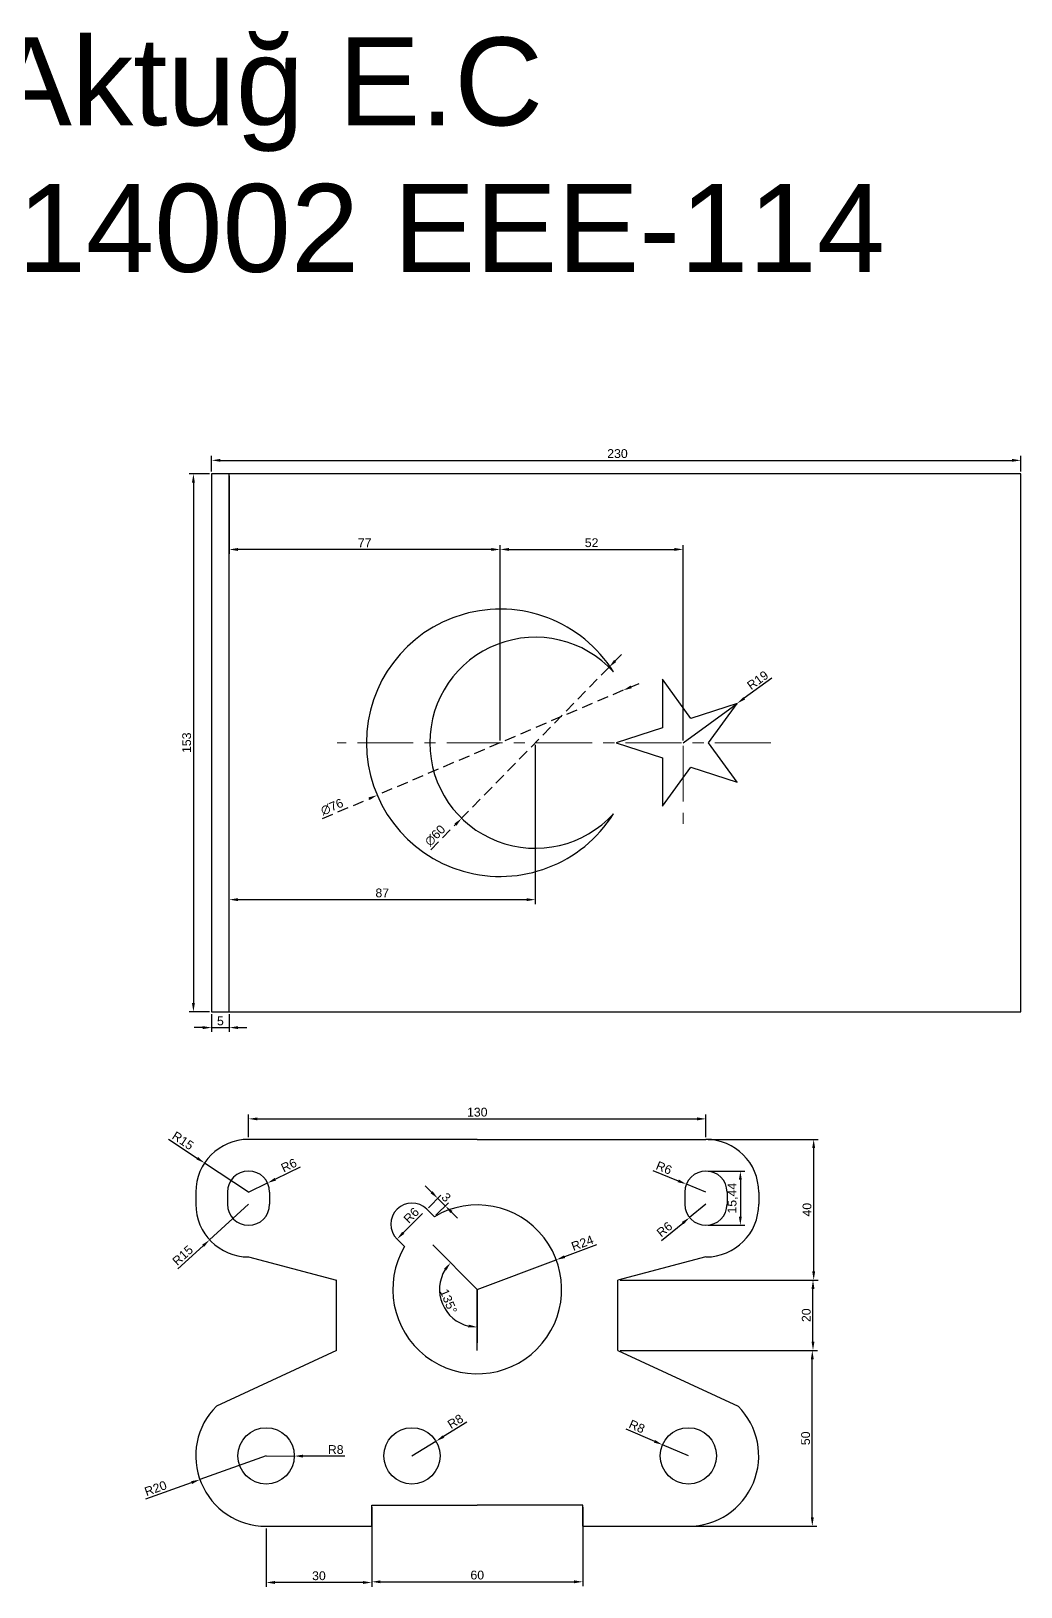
# Model space of a CAD drawing. Header units: millimetres. Extents: x 0 to 582, y 1 to 469.
# Drawn here: x 300.9 to 582.2, y 26.9 to 469.2 of the extents above; entities that cross this region are included whole.
import ezdxf

# ---------------------------------------------------------------- set-up
doc = ezdxf.new("R2010")
doc.units = ezdxf.units.MM
doc.header["$LTSCALE"] = 0.25
doc.linetypes.add('CENTERX2', pattern=[101.6, 63.5, -12.7, 12.7, -12.7])
doc.linetypes.add('HIDDENX2', pattern=[19.05, 12.7, -6.35])
for name, color, linetype, lineweight in [('Center', 1, 'CENTERX2', 15), ('Dimension', 3, 'Continuous', 9), ('Hidden', 2, 'HIDDENX2', 13)]:
    doc.layers.add(name, color=color, linetype=linetype, lineweight=lineweight)
doc.styles.get("Standard").update_dxf_attribs({"font": 'arial.ttf'})
doc.dimstyles.new('ISO-25', dxfattribs={"dimtxt": 2.5, "dimasz": 2.5, "dimexe": 1.25, "dimexo": 0.625, "dimtad": 1, "dimtxsty": 'Standard', "dimcen": 2.5, "dimadec": 0, "dimazin": 0, "dimtfac": 1, "dimtmove": 0, "dimatfit": 3, "dimfxl": 1, "dimarcsym": 0})

# ---------------------------------------------------------------- blocks, each defined once
blk = doc.blocks.new('*D46')
at = {"layer": 'Defpoints', "color": 0, "transparency": 16777216}
for p in [(582.18, 347.19), (352.18, 343.39), (582.18, 343.39)]:
    blk.add_point(p, dxfattribs=at)
at = {"layer": 'Dimension', "color": 0, "lineweight": -2, "transparency": 16777216}
for p, q in [((352.18, 344.01), (352.18, 348.44)), ((354.68, 347.19), (579.68, 347.19)), ((582.18, 344.01), (582.18, 348.44))]:
    blk.add_line(p, q, dxfattribs=at)
at = {"layer": 'Dimension', "color": 0, "transparency": 16777216}
for points in [[(354.68, 347.61), (354.68, 346.78), (352.18, 347.19)], [(579.68, 347.61), (579.68, 346.78), (582.18, 347.19)]]:
    blk.add_solid(points, dxfattribs=at)
at = {"layer": 'Dimension', "color": 0, "transparency": 16777216, "insert": (467.53, 349.1), "char_height": 2.5, "attachment_point": 5}
blk.add_mtext('230', dxfattribs=at)
blk = doc.blocks.new('*D47')
at = {"layer": 'Defpoints', "color": 0, "transparency": 16777216}
for p in [(352.18, 190.39), (357.18, 190.39), (357.18, 185.9)]:
    blk.add_point(p, dxfattribs=at)
at = {"layer": 'Dimension', "color": 0, "lineweight": -2, "transparency": 16777216}
for p, q in [((349.68, 185.9), (347.18, 185.9)), ((352.18, 189.76), (352.18, 184.65)), ((352.18, 185.9), (357.18, 185.9)), ((357.18, 189.76), (357.18, 184.65)), ((359.68, 185.9), (362.18, 185.9))]:
    blk.add_line(p, q, dxfattribs=at)
at = {"layer": 'Dimension', "color": 0, "transparency": 16777216}
for points in [[(349.68, 186.31), (349.68, 185.48), (352.18, 185.9)], [(359.68, 186.31), (359.68, 185.48), (357.18, 185.9)]]:
    blk.add_solid(points, dxfattribs=at)
at = {"layer": 'Dimension', "color": 0, "transparency": 16777216, "insert": (354.68, 187.79), "char_height": 2.5, "attachment_point": 5}
blk.add_mtext('5', dxfattribs=at)
blk = doc.blocks.new('*D48')
at = {"layer": 'Defpoints', "color": 0, "transparency": 16777216}
for p in [(352.18, 343.39), (347.01, 190.39), (352.18, 190.39)]:
    blk.add_point(p, dxfattribs=at)
at = {"layer": 'Dimension', "color": 0, "lineweight": -2, "transparency": 16777216}
for p, q in [((351.56, 343.39), (345.76, 343.39)), ((347.01, 340.89), (347.01, 192.89)), ((351.56, 190.39), (345.76, 190.39))]:
    blk.add_line(p, q, dxfattribs=at)
at = {"layer": 'Dimension', "color": 0, "transparency": 16777216}
for points in [[(346.59, 340.89), (347.42, 340.89), (347.01, 343.39)], [(346.59, 192.89), (347.42, 192.89), (347.01, 190.39)]]:
    blk.add_solid(points, dxfattribs=at)
at = {"layer": 'Dimension', "color": 0, "transparency": 16777216, "insert": (345.1, 266.89), "char_height": 2.5, "attachment_point": 5, "rotation": 90}
blk.add_mtext('153', dxfattribs=at)
blk = doc.blocks.new('*D49')
at = {"layer": 'Defpoints', "color": 0, "transparency": 16777216}
for p in [(357.18, 343.39), (357.18, 321.85), (434.18, 266.89)]:
    blk.add_point(p, dxfattribs=at)
at = {"layer": 'Dimension', "color": 0, "lineweight": -2, "transparency": 16777216}
for p, q in [((357.18, 342.76), (357.18, 320.6)), ((434.18, 267.51), (434.18, 323.1)), ((431.68, 321.85), (359.68, 321.85))]:
    blk.add_line(p, q, dxfattribs=at)
at = {"layer": 'Dimension', "color": 0, "transparency": 16777216}
for points in [[(359.68, 322.27), (359.68, 321.43), (357.18, 321.85)], [(431.68, 322.27), (431.68, 321.43), (434.18, 321.85)]]:
    blk.add_solid(points, dxfattribs=at)
at = {"layer": 'Dimension', "color": 0, "transparency": 16777216, "insert": (395.68, 323.73), "char_height": 2.5, "attachment_point": 5}
blk.add_mtext('77', dxfattribs=at)
blk = doc.blocks.new('*D50')
at = {"layer": 'Defpoints', "color": 0, "transparency": 16777216}
for p in [(486.18, 321.86), (434.18, 267.51), (486.18, 266.89)]:
    blk.add_point(p, dxfattribs=at)
at = {"layer": 'Dimension', "color": 0, "lineweight": -2, "transparency": 16777216}
for p, q in [((434.18, 268.14), (434.18, 323.11)), ((486.18, 267.51), (486.18, 323.11)), ((436.68, 321.86), (483.68, 321.86))]:
    blk.add_line(p, q, dxfattribs=at)
at = {"layer": 'Dimension', "color": 0, "transparency": 16777216}
for points in [[(436.68, 322.28), (436.68, 321.45), (434.18, 321.86)], [(483.68, 322.28), (483.68, 321.45), (486.18, 321.86)]]:
    blk.add_solid(points, dxfattribs=at)
at = {"layer": 'Dimension', "color": 0, "transparency": 16777216, "insert": (460.18, 323.76), "char_height": 2.5, "attachment_point": 5}
blk.add_mtext('52', dxfattribs=at)
blk = doc.blocks.new('*D51')
at = {"layer": 'Defpoints', "color": 0, "transparency": 16777216}
for p in [(501.55, 278.07), (486.18, 266.89)]:
    blk.add_point(p, dxfattribs=at)
at = {"layer": 'Dimension', "color": 0, "lineweight": -2, "transparency": 16777216}
for p, q in [((511.43, 285.26), (503.57, 279.54)), ((486.18, 266.89), (501.55, 278.07))]:
    blk.add_line(p, q, dxfattribs=at)
at = {"layer": 'Dimension', "color": 0, "transparency": 16777216}
blk.add_solid([(503.32, 279.87), (503.81, 279.2), (501.55, 278.07)], dxfattribs=at)
at = {"layer": 'Dimension', "color": 0, "transparency": 16777216, "insert": (507.39, 284.67), "char_height": 2.5, "attachment_point": 5, "rotation": 36.0468}
blk.add_mtext('R19', dxfattribs=at)
blk = doc.blocks.new('*D52')
at = {"layer": 'Defpoints', "color": 0, "transparency": 16777216}
for p in [(465.13, 288.36), (423.24, 245.41)]:
    blk.add_point(p, dxfattribs=at)
at = {"layer": 'Hidden', "color": 0, "lineweight": -2, "transparency": 16777216}
for p, q in [((465.13, 288.36), (423.24, 245.41)), ((466.88, 290.15), (468.63, 291.94)), ((414.48, 236.43), (421.49, 243.62))]:
    blk.add_line(p, q, dxfattribs=at)
at = {"layer": 'Hidden', "color": 0, "transparency": 16777216}
for points in [[(466.58, 290.44), (467.18, 289.86), (465.13, 288.36)], [(421.19, 243.91), (421.79, 243.33), (423.24, 245.41)]]:
    blk.add_solid(points, dxfattribs=at)
at = {"layer": 'Hidden', "color": 0, "transparency": 16777216, "insert": (415.7, 240.51), "char_height": 2.5, "attachment_point": 5, "rotation": 45.7079}
blk.add_mtext('∅60', dxfattribs=at)
blk = doc.blocks.new('*D53')
at = {"layer": 'Defpoints', "color": 0, "transparency": 16777216}
for p in [(469.14, 281.8), (399.23, 251.97)]:
    blk.add_point(p, dxfattribs=at)
at = {"layer": 'Hidden', "color": 0, "lineweight": -2, "transparency": 16777216}
for p, q in [((471.44, 282.78), (473.73, 283.76)), ((469.14, 281.8), (399.23, 251.97)), ((383.7, 245.34), (396.93, 250.99))]:
    blk.add_line(p, q, dxfattribs=at)
at = {"layer": 'Hidden', "color": 0, "transparency": 16777216}
for points in [[(471.27, 283.16), (471.6, 282.4), (469.14, 281.8)], [(396.77, 251.37), (397.1, 250.61), (399.23, 251.97)]]:
    blk.add_solid(points, dxfattribs=at)
at = {"layer": 'Hidden', "color": 0, "transparency": 16777216, "insert": (386.4, 248.64), "char_height": 2.5, "attachment_point": 5, "rotation": 23.1073}
blk.add_mtext('∅76', dxfattribs=at)
blk = doc.blocks.new('*D54')
at = {"layer": 'Defpoints', "color": 0, "transparency": 16777216}
for p in [(444.18, 266.89), (444.18, 222.28), (357.18, 190.39)]:
    blk.add_point(p, dxfattribs=at)
at = {"layer": 'Dimension', "color": 0, "lineweight": -2, "transparency": 16777216}
for p, q in [((444.18, 266.26), (444.18, 221.03)), ((357.18, 191.01), (357.18, 223.53)), ((359.68, 222.28), (441.68, 222.28))]:
    blk.add_line(p, q, dxfattribs=at)
at = {"layer": 'Dimension', "color": 0, "transparency": 16777216}
for points in [[(359.68, 222.7), (359.68, 221.86), (357.18, 222.28)], [(441.68, 222.7), (441.68, 221.86), (444.18, 222.28)]]:
    blk.add_solid(points, dxfattribs=at)
at = {"layer": 'Dimension', "color": 0, "transparency": 16777216, "insert": (400.68, 224.18), "char_height": 2.5, "attachment_point": 5}
blk.add_mtext('87', dxfattribs=at)
blk = doc.blocks.new('*D55')
at = {"layer": 'Defpoints', "color": 0, "transparency": 16777216}
for p in [(492.68, 159.95), (362.68, 154.12), (492.68, 154.12)]:
    blk.add_point(p, dxfattribs=at)
at = {"layer": 'Dimension', "color": 0, "lineweight": -2, "transparency": 16777216}
for p, q in [((362.68, 154.75), (362.68, 161.2)), ((365.18, 159.95), (490.18, 159.95)), ((492.68, 154.75), (492.68, 161.2))]:
    blk.add_line(p, q, dxfattribs=at)
at = {"layer": 'Dimension', "color": 0, "transparency": 16777216}
for points in [[(365.18, 160.36), (365.18, 159.53), (362.68, 159.95)], [(490.18, 160.36), (490.18, 159.53), (492.68, 159.95)]]:
    blk.add_solid(points, dxfattribs=at)
at = {"layer": 'Dimension', "color": 0, "transparency": 16777216, "insert": (427.68, 161.85), "char_height": 2.5, "attachment_point": 5}
blk.add_mtext('130', dxfattribs=at)
blk = doc.blocks.new('*D56')
at = {"layer": 'Defpoints', "color": 0, "transparency": 16777216}
for p in [(467.68, 94.12), (522.91, 94.12), (457.68, 44.12)]:
    blk.add_point(p, dxfattribs=at)
at = {"layer": 'Dimension', "color": 0, "lineweight": -2, "transparency": 16777216}
for p, q in [((468.3, 94.12), (524.16, 94.12)), ((522.91, 46.62), (522.91, 91.62)), ((458.3, 44.12), (524.16, 44.12))]:
    blk.add_line(p, q, dxfattribs=at)
at = {"layer": 'Dimension', "color": 0, "transparency": 16777216}
for points in [[(522.49, 91.62), (523.32, 91.62), (522.91, 94.12)], [(522.49, 46.62), (523.32, 46.62), (522.91, 44.12)]]:
    blk.add_solid(points, dxfattribs=at)
at = {"layer": 'Dimension', "color": 0, "transparency": 16777216, "insert": (521.01, 69.12), "char_height": 2.5, "attachment_point": 5, "rotation": 90}
blk.add_mtext('50', dxfattribs=at)
blk = doc.blocks.new('*D57')
at = {"layer": 'Defpoints', "color": 0, "transparency": 16777216}
for p in [(467.68, 114.12), (523.1, 114.12), (468.3, 94.12)]:
    blk.add_point(p, dxfattribs=at)
at = {"layer": 'Dimension', "color": 0, "lineweight": -2, "transparency": 16777216}
for p, q in [((468.3, 114.12), (524.35, 114.12)), ((523.1, 96.62), (523.1, 111.62)), ((468.93, 94.12), (524.35, 94.12))]:
    blk.add_line(p, q, dxfattribs=at)
at = {"layer": 'Dimension', "color": 0, "transparency": 16777216}
for points in [[(522.69, 111.62), (523.52, 111.62), (523.1, 114.12)], [(522.69, 96.62), (523.52, 96.62), (523.1, 94.12)]]:
    blk.add_solid(points, dxfattribs=at)
at = {"layer": 'Dimension', "color": 0, "transparency": 16777216, "insert": (521.2, 104.12), "char_height": 2.5, "attachment_point": 5, "rotation": 90}
blk.add_mtext('20', dxfattribs=at)
blk = doc.blocks.new('*D58')
at = {"layer": 'Defpoints', "color": 0, "transparency": 16777216}
for p in [(492.68, 154.12), (523.3, 154.12), (467.68, 114.12)]:
    blk.add_point(p, dxfattribs=at)
at = {"layer": 'Dimension', "color": 0, "lineweight": -2, "transparency": 16777216}
for p, q in [((493.3, 154.12), (524.55, 154.12)), ((523.3, 116.62), (523.3, 151.62)), ((468.3, 114.12), (524.55, 114.12))]:
    blk.add_line(p, q, dxfattribs=at)
at = {"layer": 'Dimension', "color": 0, "transparency": 16777216}
for points in [[(522.88, 151.62), (523.72, 151.62), (523.3, 154.12)], [(522.88, 116.62), (523.72, 116.62), (523.3, 114.12)]]:
    blk.add_solid(points, dxfattribs=at)
at = {"layer": 'Dimension', "color": 0, "transparency": 16777216, "insert": (521.4, 134.12), "char_height": 2.5, "attachment_point": 5, "rotation": 90}
blk.add_mtext('40', dxfattribs=at)
blk = doc.blocks.new('*D59')
at = {"layer": 'Defpoints', "color": 0, "transparency": 16777216}
for p in [(367.68, 44.12), (397.68, 44.12), (367.68, 28.13)]:
    blk.add_point(p, dxfattribs=at)
at = {"layer": 'Dimension', "color": 0, "lineweight": -2, "transparency": 16777216}
for p, q in [((367.68, 43.5), (367.68, 26.88)), ((397.68, 43.5), (397.68, 26.88)), ((395.18, 28.13), (370.18, 28.13))]:
    blk.add_line(p, q, dxfattribs=at)
at = {"layer": 'Dimension', "color": 0, "transparency": 16777216}
for points in [[(370.18, 28.54), (370.18, 27.71), (367.68, 28.13)], [(395.18, 28.54), (395.18, 27.71), (397.68, 28.13)]]:
    blk.add_solid(points, dxfattribs=at)
at = {"layer": 'Dimension', "color": 0, "transparency": 16777216, "insert": (382.68, 30.03), "char_height": 2.5, "attachment_point": 5}
blk.add_mtext('30', dxfattribs=at)
blk = doc.blocks.new('*D60')
at = {"layer": 'Defpoints', "color": 0, "transparency": 16777216}
for p in [(397.68, 50.12), (457.68, 50.12), (457.68, 28.32)]:
    blk.add_point(p, dxfattribs=at)
at = {"layer": 'Dimension', "color": 0, "lineweight": -2, "transparency": 16777216}
for p, q in [((397.68, 49.5), (397.68, 27.07)), ((457.68, 49.5), (457.68, 27.07)), ((400.18, 28.32), (455.18, 28.32))]:
    blk.add_line(p, q, dxfattribs=at)
at = {"layer": 'Dimension', "color": 0, "transparency": 16777216}
for points in [[(400.18, 28.74), (400.18, 27.91), (397.68, 28.32)], [(455.18, 28.74), (455.18, 27.91), (457.68, 28.32)]]:
    blk.add_solid(points, dxfattribs=at)
at = {"layer": 'Dimension', "color": 0, "transparency": 16777216, "insert": (427.68, 30.22), "char_height": 2.5, "attachment_point": 5}
blk.add_mtext('60', dxfattribs=at)
blk = doc.blocks.new('*D61')
at = {"layer": 'Defpoints', "color": 0, "transparency": 16777216}
for p in [(368.08, 141.72), (362.68, 139.12)]:
    blk.add_point(p, dxfattribs=at)
at = {"layer": 'Dimension', "color": 0, "lineweight": -2, "transparency": 16777216}
for p, q in [((377.35, 146.18), (370.34, 142.81)), ((362.68, 139.12), (368.08, 141.72))]:
    blk.add_line(p, q, dxfattribs=at)
at = {"layer": 'Dimension', "color": 0, "transparency": 16777216}
blk.add_solid([(370.15, 143.18), (370.52, 142.43), (368.08, 141.72)], dxfattribs=at)
at = {"layer": 'Dimension', "color": 0, "transparency": 16777216, "insert": (374.14, 146.75), "char_height": 2.5, "attachment_point": 5, "rotation": 25.6895}
blk.add_mtext('R6', dxfattribs=at)
blk = doc.blocks.new('*D62')
at = {"layer": 'Defpoints', "color": 0, "transparency": 16777216}
for p in [(409.12, 130.02), (404.88, 125.78)]:
    blk.add_point(p, dxfattribs=at)
at = {"layer": 'Dimension', "color": 0, "lineweight": -2, "transparency": 16777216}
blk.add_line((412.15, 133.05), (406.65, 127.55), dxfattribs=at)
at = {"layer": 'Dimension', "color": 0, "transparency": 16777216}
blk.add_solid([(406.35, 127.84), (406.94, 127.25), (404.88, 125.78)], dxfattribs=at)
at = {"layer": 'Dimension', "color": 0, "transparency": 16777216, "insert": (408.94, 132.52), "char_height": 2.5, "attachment_point": 5, "rotation": 45}
blk.add_mtext('R6', dxfattribs=at)
blk = doc.blocks.new('*D63')
at = {"layer": 'Defpoints', "color": 0, "transparency": 16777216}
for p in [(487.12, 141.38), (492.68, 139.12)]:
    blk.add_point(p, dxfattribs=at)
at = {"layer": 'Dimension', "color": 0, "lineweight": -2, "transparency": 16777216}
for p, q in [((477.59, 145.25), (484.8, 142.32)), ((492.68, 139.12), (487.12, 141.38))]:
    blk.add_line(p, q, dxfattribs=at)
at = {"layer": 'Dimension', "color": 0, "transparency": 16777216}
blk.add_solid([(484.96, 142.71), (484.64, 141.94), (487.12, 141.38)], dxfattribs=at)
at = {"layer": 'Dimension', "color": 0, "transparency": 16777216, "insert": (480.75, 146.02), "char_height": 2.5, "attachment_point": 5, "rotation": 337.8964}
blk.add_mtext('R6', dxfattribs=at)
blk = doc.blocks.new('*D64')
at = {"layer": 'Defpoints', "color": 0, "transparency": 16777216}
for p in [(492.68, 145.12), (492.68, 129.68), (502.46, 129.68)]:
    blk.add_point(p, dxfattribs=at)
at = {"layer": 'Dimension', "color": 0, "lineweight": -2, "transparency": 16777216}
for p, q in [((493.3, 145.12), (503.71, 145.12)), ((502.46, 142.62), (502.46, 132.18)), ((493.3, 129.68), (503.71, 129.68))]:
    blk.add_line(p, q, dxfattribs=at)
at = {"layer": 'Dimension', "color": 0, "transparency": 16777216}
for points in [[(502.04, 142.62), (502.87, 142.62), (502.46, 145.12)], [(502.04, 132.18), (502.87, 132.18), (502.46, 129.68)]]:
    blk.add_solid(points, dxfattribs=at)
at = {"layer": 'Dimension', "color": 0, "transparency": 16777216, "insert": (500.33, 137.4), "char_height": 2.5, "attachment_point": 5, "rotation": 90}
blk.add_mtext('15,44', dxfattribs=at)
blk = doc.blocks.new('*D65')
at = {"layer": 'Defpoints', "color": 0, "transparency": 16777216}
for p in [(350.17, 147.4), (362.68, 139.12)]:
    blk.add_point(p, dxfattribs=at)
at = {"layer": 'Dimension', "color": 0, "lineweight": -2, "transparency": 16777216}
for p, q in [((339.96, 154.16), (348.08, 148.78)), ((362.68, 139.12), (350.17, 147.4))]:
    blk.add_line(p, q, dxfattribs=at)
at = {"layer": 'Dimension', "color": 0, "transparency": 16777216}
blk.add_solid([(348.31, 149.13), (347.85, 148.43), (350.17, 147.4)], dxfattribs=at)
at = {"layer": 'Dimension', "color": 0, "transparency": 16777216, "insert": (344.03, 153.75), "char_height": 2.5, "attachment_point": 5, "rotation": 326.5028}
blk.add_mtext('R15', dxfattribs=at)
blk = doc.blocks.new('*D66')
at = {"layer": 'Defpoints', "color": 0, "transparency": 16777216}
for p in [(362.68, 135.68), (351.61, 125.55)]:
    blk.add_point(p, dxfattribs=at)
at = {"layer": 'Dimension', "color": 0, "lineweight": -2, "transparency": 16777216}
for p, q in [((362.68, 135.68), (351.61, 125.55)), ((342.59, 117.28), (349.77, 123.86))]:
    blk.add_line(p, q, dxfattribs=at)
at = {"layer": 'Dimension', "color": 0, "transparency": 16777216}
blk.add_solid([(349.49, 124.17), (350.05, 123.56), (351.61, 125.55)], dxfattribs=at)
at = {"layer": 'Dimension', "color": 0, "transparency": 16777216, "insert": (343.97, 121.13), "char_height": 2.5, "attachment_point": 5, "rotation": 42.4885}
blk.add_mtext('R15', dxfattribs=at)
blk = doc.blocks.new('*D67')
at = {"layer": 'Defpoints', "color": 0, "transparency": 16777216}
for p in [(492.68, 135.68), (488.02, 131.89)]:
    blk.add_point(p, dxfattribs=at)
at = {"layer": 'Dimension', "color": 0, "lineweight": -2, "transparency": 16777216}
for p, q in [((492.68, 135.68), (488.02, 131.89)), ((480.06, 125.4), (486.09, 130.31))]:
    blk.add_line(p, q, dxfattribs=at)
at = {"layer": 'Dimension', "color": 0, "transparency": 16777216}
blk.add_solid([(485.82, 130.64), (486.35, 129.99), (488.02, 131.89)], dxfattribs=at)
at = {"layer": 'Dimension', "color": 0, "transparency": 16777216, "insert": (480.9, 128.54), "char_height": 2.5, "attachment_point": 5, "rotation": 39.1772}
blk.add_mtext('R6', dxfattribs=at)
blk = doc.blocks.new('*D68')
at = {"layer": 'Defpoints', "color": 0, "transparency": 16777216}
for p in [(450.15, 119.88), (427.68, 111.47)]:
    blk.add_point(p, dxfattribs=at)
at = {"layer": 'Dimension', "color": 0, "lineweight": -2, "transparency": 16777216}
for p, q in [((461.59, 124.16), (452.5, 120.75)), ((427.68, 111.47), (450.15, 119.88))]:
    blk.add_line(p, q, dxfattribs=at)
at = {"layer": 'Dimension', "color": 0, "transparency": 16777216}
blk.add_solid([(452.35, 121.14), (452.64, 120.36), (450.15, 119.88)], dxfattribs=at)
at = {"layer": 'Dimension', "color": 0, "transparency": 16777216, "insert": (457.56, 124.65), "char_height": 2.5, "attachment_point": 5, "rotation": 20.5111}
blk.add_mtext('R24', dxfattribs=at)
blk = doc.blocks.new('*D69')
at = {"layer": 'Defpoints', "color": 0, "transparency": 16777216}
for p in [(415.94, 68.3), (409.12, 64.12)]:
    blk.add_point(p, dxfattribs=at)
at = {"layer": 'Dimension', "color": 0, "lineweight": -2, "transparency": 16777216}
for p, q in [((424.72, 73.67), (418.08, 69.61)), ((409.12, 64.12), (415.94, 68.3))]:
    blk.add_line(p, q, dxfattribs=at)
at = {"layer": 'Dimension', "color": 0, "transparency": 16777216}
blk.add_solid([(417.86, 69.96), (418.29, 69.25), (415.94, 68.3)], dxfattribs=at)
at = {"layer": 'Dimension', "color": 0, "transparency": 16777216, "insert": (421.47, 73.92), "char_height": 2.5, "attachment_point": 5, "rotation": 31.4854}
blk.add_mtext('R8', dxfattribs=at)
blk = doc.blocks.new('*D70')
at = {"layer": 'Defpoints', "color": 0, "transparency": 16777216}
for p in [(480.33, 67.28), (487.68, 64.12)]:
    blk.add_point(p, dxfattribs=at)
at = {"layer": 'Dimension', "color": 0, "lineweight": -2, "transparency": 16777216}
for p, q in [((469.88, 71.78), (478.03, 68.27)), ((487.68, 64.12), (480.33, 67.28))]:
    blk.add_line(p, q, dxfattribs=at)
at = {"layer": 'Dimension', "color": 0, "transparency": 16777216}
blk.add_solid([(478.19, 68.65), (477.87, 67.89), (480.33, 67.28)], dxfattribs=at)
at = {"layer": 'Dimension', "color": 0, "transparency": 16777216, "insert": (473.06, 72.48), "char_height": 2.5, "attachment_point": 5, "rotation": 336.7308}
blk.add_mtext('R8', dxfattribs=at)
blk = doc.blocks.new('*D71')
at = {"layer": 'Defpoints', "color": 0, "transparency": 16777216}
for p in [(367.68, 64.12), (375.68, 64.08)]:
    blk.add_point(p, dxfattribs=at)
at = {"layer": 'Dimension', "color": 0, "lineweight": -2, "transparency": 16777216}
for p, q in [((367.68, 64.12), (375.68, 64.08)), ((390.08, 64), (378.18, 64.06))]:
    blk.add_line(p, q, dxfattribs=at)
at = {"layer": 'Dimension', "color": 0, "transparency": 16777216}
blk.add_solid([(378.18, 64.48), (378.17, 63.65), (375.68, 64.08)], dxfattribs=at)
at = {"layer": 'Dimension', "color": 0, "transparency": 16777216, "insert": (387.45, 65.91), "char_height": 2.5, "attachment_point": 5, "rotation": 359.6792}
blk.add_mtext('R8', dxfattribs=at)
blk = doc.blocks.new('*D72')
at = {"layer": 'Defpoints', "color": 0, "transparency": 16777216}
for p in [(367.68, 64.12), (348.85, 57.38)]:
    blk.add_point(p, dxfattribs=at)
at = {"layer": 'Dimension', "color": 0, "lineweight": -2, "transparency": 16777216}
for p, q in [((367.68, 64.12), (348.85, 57.38)), ((333.5, 51.88), (346.49, 56.54))]:
    blk.add_line(p, q, dxfattribs=at)
at = {"layer": 'Dimension', "color": 0, "transparency": 16777216}
blk.add_solid([(346.35, 56.93), (346.63, 56.14), (348.85, 57.38)], dxfattribs=at)
at = {"layer": 'Dimension', "color": 0, "transparency": 16777216, "insert": (336.26, 54.89), "char_height": 2.5, "attachment_point": 5, "rotation": 19.7105}
blk.add_mtext('R20', dxfattribs=at)
blk = doc.blocks.new('*D73')
at = {"layer": 'Defpoints', "color": 0, "transparency": 16777216}
for p in [(415.03, 124.11), (416.95, 111.47), (427.68, 111.47), (427.68, 111.47), (427.68, 94.12)]:
    blk.add_point(p, dxfattribs=at)
at = {"layer": 'Dimension', "color": 0, "lineweight": -2, "transparency": 16777216}
blk.add_arc((427.68, 111.47), 10.73, 148.3854, 256.6146, dxfattribs=at)
at = {"layer": 'Dimension', "color": 0, "transparency": 16777216}
for points in [[(418.22, 117.35), (418.87, 116.83), (420.09, 119.05)], [(425.24, 101.45), (425.14, 100.62), (427.68, 100.74)]]:
    blk.add_solid(points, dxfattribs=at)
at = {"layer": 'Dimension', "color": 0, "transparency": 16777216, "insert": (419.52, 108.09), "char_height": 2.5, "attachment_point": 5, "rotation": 292.5}
blk.add_mtext('135°', dxfattribs=at)
blk = doc.blocks.new('*D74')
at = {"layer": 'Defpoints', "color": 0, "transparency": 16777216}
for p in [(416.45, 137.35), (413.37, 134.26), (415.49, 132.14)]:
    blk.add_point(p, dxfattribs=at)
at = {"layer": 'Dimension', "color": 0, "lineweight": -2, "transparency": 16777216}
for p, q in [((414.68, 139.12), (412.92, 140.88)), ((413.81, 134.7), (417.34, 138.23)), ((418.57, 135.23), (416.45, 137.35)), ((415.93, 132.58), (419.46, 136.11)), ((420.34, 133.46), (422.11, 131.69))]:
    blk.add_line(p, q, dxfattribs=at)
at = {"layer": 'Dimension', "color": 0, "transparency": 16777216}
for points in [[(414.98, 139.41), (414.39, 138.82), (416.45, 137.35)], [(420.63, 133.75), (420.05, 133.16), (418.57, 135.23)]]:
    blk.add_solid(points, dxfattribs=at)
at = {"layer": 'Dimension', "color": 0, "transparency": 16777216, "insert": (418.86, 137.63), "char_height": 2.5, "attachment_point": 5, "rotation": 315}
blk.add_mtext('3', dxfattribs=at)

msp = doc.modelspace()

# ---------------------------------------------------------------- linework, layer by layer
for p, q in [((582.185, 343.385), (352.185, 343.385)), ((352.185, 343.385), (352.185, 190.385)), ((357.185, 190.385), (357.185, 343.385)), ((582.185, 190.385), (582.185, 343.385)), ((480.313, 284.955), (480.313, 271.151)), ((488.427, 273.787), (480.313, 284.955)), ((501.556, 278.053), (488.427, 273.787)), ((493.442, 266.885), (501.556, 278.053)), ((480.313, 271.151), (467.185, 266.885)), ((467.185, 266.885), (480.313, 262.62)), ((501.556, 255.717), (493.442, 266.885)), ((582.185, 190.385), (582.185, 266.885)), ((480.313, 262.62), (480.313, 248.815)), ((480.313, 248.815), (488.427, 259.983)), ((488.427, 259.983), (501.556, 255.717)), ((352.185, 190.385), (582.185, 190.385)), ((427.676, 154.124), (362.676, 154.124)), ((427.676, 154.124), (492.676, 154.124)), ((347.676, 139.124), (347.676, 135.684)), ((356.676, 139.124), (356.676, 135.684)), ((368.676, 139.124), (368.676, 135.684)), ((486.676, 139.124), (486.676, 135.684)), ((498.676, 139.124), (498.676, 135.684)), ((507.676, 139.124), (507.676, 135.684)), ((415.487, 132.141), (413.365, 134.263)), ((407.001, 123.656), (404.88, 125.777)), ((427.676, 111.467), (415.034, 124.109)), ((362.676, 120.684), (387.676, 114.124)), ((492.676, 120.684), (467.676, 114.124)), ((387.676, 94.124), (387.676, 114.124)), ((427.676, 111.467), (427.676, 96.246)), ((427.676, 111.467), (427.676, 96.246)), ((427.676, 94.124), (427.676, 111.467)), ((467.676, 94.124), (467.676, 114.124)), ((387.676, 94.124), (353.534, 78.266)), ((467.676, 94.124), (501.818, 78.266)), ((397.676, 44.124), (397.676, 50.124)), ((397.676, 50.124), (427.676, 50.124)), ((457.676, 50.124), (427.676, 50.124)), ((457.676, 44.124), (457.676, 50.124)), ((367.676, 44.124), (397.676, 44.124)), ((457.676, 44.124), (487.676, 44.124)), ((457.676, 44.124), (467.676, 44.124))]:
    msp.add_line(p, q)
for centre in [(367.676, 64.124), (409.123, 64.124), (487.676, 64.124)]:
    msp.add_circle(centre, 8)
for centre, radius, start, end in [((434.185, 266.885), 38, 32.07341, 327.92659), ((444.185, 266.885), 30, 42.26858, 317.73142), ((362.676, 139.124), 15, 90, 180), ((492.676, 139.124), 15, 0, 90), ((362.676, 139.124), 6, 0, 180), ((492.676, 139.124), 6, 0, 180), ((362.676, 135.684), 15, 180, 270), ((362.676, 135.684), 6, 180, 0), ((409.123, 130.02), 6, 45, 225), ((427.676, 111.467), 24, 149.47751, 120.52249), ((492.676, 135.684), 6, 180, 0), ((492.676, 135.684), 15, 270, 0), ((367.676, 64.124), 20, 135, 270), ((487.676, 64.124), 20, 270, 45)]:
    msp.add_arc(centre, radius, start, end)
at = {"layer": 'Center'}
for p, q in [((486.185, 291.419), (486.185, 242.351)), ((511.098, 266.885), (387.903, 266.885))]:
    msp.add_line(p, q, dxfattribs=at)
at = {"layer": 'Dimension'}
msp.add_circle((467.185, 266.885), 1.647121137216553e-14, dxfattribs=at)

# ---------------------------------------------------------------- texts
at = {"insert": (199.907, 467.443), "char_height": 25, "attachment_point": 1}
msp.add_mtext_dynamic_manual_height_columns('Sami Aktuğ E.C\\P2018514002 EEE-114', width=367.70558, gutter_width=12.5, heights=[0], dxfattribs=at)

# ---------------------------------------------------------------- dimensions: what is measured, and where the dimension line sits
at = {"layer": 'Dimension'}
dim = msp.add_linear_dim(base=(582.185, 347.194), p1=(352.185, 343.385), p2=(582.185, 343.385), dimstyle='ISO-25', dxfattribs=at)
dim.commit()
dim.dimension.update_dxf_attribs({"geometry": '*D46', "text_midpoint": (467.525, 347.194), "dimtype": 160})
for base, p1, p2, picture, middle in [((347.005, 190.385), (352.185, 343.385), (352.185, 190.385), '*D48', (345.103, 266.885)), ((523.299, 154.124), (467.676, 114.124), (492.676, 154.124), '*D58', (521.398, 134.124)), ((502.458, 129.684), (492.676, 145.124), (492.676, 129.684), '*D64', (500.331, 137.404)), ((523.103, 114.124), (468.301, 94.124), (467.676, 114.124), '*D57', (521.202, 104.124)), ((522.907, 94.124), (457.676, 44.124), (467.676, 94.124), '*D56', (521.005, 69.124))]:
    dim = msp.add_linear_dim(base=base, p1=p1, p2=p2, angle=90, dimstyle='ISO-25', dxfattribs=at)
    dim.commit()
    dim.dimension.update_dxf_attribs({"geometry": picture, "text_midpoint": middle})
for base, p1, p2, picture, middle in [((357.185, 321.851), (434.185, 266.885), (357.185, 343.385), '*D49', (395.685, 323.726)), ((486.185, 321.863), (434.185, 267.51), (486.185, 266.885), '*D50', (460.185, 323.765)), ((444.185, 222.28), (357.185, 190.385), (444.185, 266.885), '*D54', (400.685, 224.181)), ((357.185, 185.895), (352.185, 190.385), (357.185, 190.385), '*D47', (354.685, 187.791)), ((492.676, 159.946), (362.676, 154.124), (492.676, 154.124), '*D55', (427.676, 161.849)), ((457.676, 28.323), (397.676, 50.124), (457.676, 50.124), '*D60', (427.676, 30.225)), ((367.676, 28.127), (397.676, 44.124), (367.676, 44.124), '*D59', (382.676, 30.03))]:
    dim = msp.add_linear_dim(base=base, p1=p1, p2=p2, dimstyle='ISO-25', dxfattribs=at)
    dim.commit()
    dim.dimension.update_dxf_attribs({"geometry": picture, "text_midpoint": middle})
for center, mpoint, picture, middle in [((486.185, 266.885), (501.547, 278.066), '*D51', (507.393, 284.672)), ((362.676, 139.124), (350.167, 147.402), '*D65', (344.027, 153.746)), ((362.676, 139.124), (368.083, 141.725), '*D61', (374.143, 146.75)), ((492.676, 139.124), (487.117, 141.381), '*D63', (480.754, 146.018)), ((362.676, 135.684), (351.615, 125.552), '*D66', (343.973, 121.131)), ((492.676, 135.684), (488.025, 131.893), '*D67', (480.901, 128.541)), ((427.676, 111.467), (450.154, 119.876), '*D68', (457.557, 124.653)), ((409.123, 64.124), (415.945, 68.302), '*D69', (421.47, 73.915))]:
    dim = msp.add_radius_dim(center=center, mpoint=mpoint, dimstyle='ISO-25', dxfattribs=at)
    dim.commit()
    dim.dimension.update_dxf_attribs({"geometry": picture, "text_midpoint": middle})
dim = msp.add_aligned_dim(p1=(415.487, 132.141), p2=(413.365, 134.263), distance=-4.364, dimstyle='ISO-25', dxfattribs=at)
dim.commit()
dim.dimension.update_dxf_attribs({"geometry": '*D74', "text_midpoint": (418.857, 137.633)})
for center, mpoint, picture, middle in [((409.123, 130.02), (404.88, 125.777), '*D62', (410.282, 131.179)), ((487.676, 64.124), (480.326, 67.284), '*D70', (472.31, 70.731)), ((367.676, 64.124), (375.676, 64.079), '*D71', (387.437, 64.013)), ((367.676, 64.124), (348.848, 57.378), '*D72', (336.898, 53.097))]:
    dim = msp.add_radius_dim(center=center, mpoint=mpoint, dimstyle='ISO-25', dxfattribs=at)
    dim.commit()
    dim.dimension.update_dxf_attribs({"geometry": picture, "text_midpoint": middle, "dimtype": 164})
dim = msp.add_angular_dim_2l(base=(416.95, 111.467), line1=((427.676, 94.124), (427.676, 111.467)), line2=((427.676, 111.467), (415.034, 124.109)), dimstyle='ISO-25', dxfattribs=at)
dim.commit()
dim.dimension.update_dxf_attribs({"geometry": '*D73', "text_midpoint": (419.524, 108.09)})
at = {"layer": 'Hidden'}
dim = msp.add_diameter_dim_2p(p1=(465.134, 288.359), p2=(423.235, 245.412), dimstyle='ISO-25', dxfattribs=at)
dim.commit()
dim.dimension.update_dxf_attribs({"geometry": '*D52', "text_midpoint": (415.699, 240.51)})
dim = msp.add_diameter_dim_2p(p1=(469.136, 281.799), p2=(399.233, 251.972), dimstyle='ISO-25', dxfattribs=at)
dim.commit()
dim.dimension.update_dxf_attribs({"geometry": '*D53', "text_midpoint": (387.171, 246.825), "dimtype": 163})

doc.saveas('drawing.dxf')
